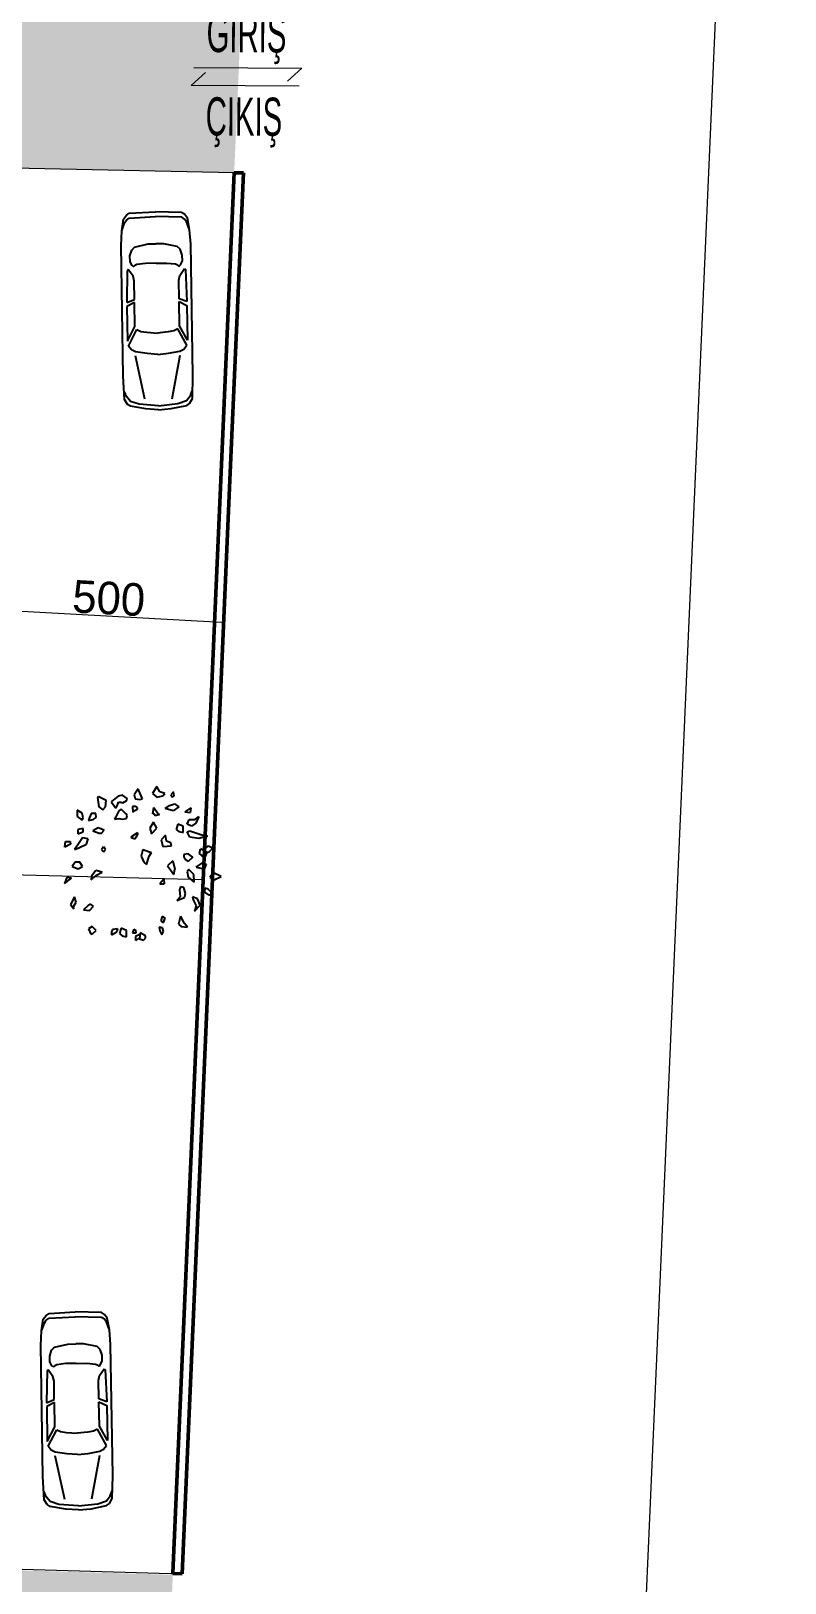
# Model space of a CAD drawing. Header units: centimetres. Extents: x 63871 to 181827, y -95930 to 42199.
# Drawn here: x 156580 to 158202, y 21646 to 24983 of the extents above; entities that cross this region are included whole.
import ezdxf

# ---------------------------------------------------------------- set-up
doc = ezdxf.new("R2010")
doc.units = ezdxf.units.CM
for name, color, linetype, lineweight in [('03_PARSEL_ALN_YENI', 40, 'Continuous', 0), ('A-AREA-IDEN', 7, 'Continuous', 9), ('ARA SINIRLAR', 225, 'Continuous', 15), ('ARM_Pen_No__252', 8, 'Continuous', 18), ('OLUK', 222, 'Continuous', 15), ('PARSEL SINIRI', 12, 'Continuous', 50)]:
    doc.layers.add(name, color=color, linetype=linetype, lineweight=lineweight)
for name, color, linetype in [('CAY', 94, 'Continuous'), ('Dıış Ölçü', 140, 'Continuous'), ('furn', 7, 'Continuous')]:
    doc.layers.add(name, color=color, linetype=linetype)
doc.styles.add('Arial', font='Arial.ttf', dxfattribs={"height": 250})
doc.styles.add('RomanS', font='')
doc.styles.get('RomanS').set_extended_font_data('Stylus BT')
doc.dimstyles.new('BÖYÜK', dxfattribs={"dimtxt": 70, "dimasz": 5, "dimexe": 5, "dimexo": 5, "dimgap": 2, "dimtad": 3, "dimdec": 0, "dimzin": 0, "dimdsep": 46, "dimtxsty": 'RomanS', "dimblk": 'DOT', "dimcen": 5, "dimadec": 0, "dimazin": 0, "dimtfac": 1, "dimtdec": 0, "dimtix": 1, "dimtofl": 0, "dimtmove": 1, "dimatfit": 0, "dimldrblk": 'DOT', "dimfxl": 10, "dimfxlon": 1, "dimtolj": 1, "dimtzin": 0, "dimarcsym": 0})
pattern_1 = [(45, (-177987.134, -15156.517), (0, 73.27889), [155.448, -51.816]), (135, (-177950.495, -15119.877), (7e-15, 73.27889), [155.448, -51.816])]

# ---------------------------------------------------------------- blocks, each defined once
blk = doc.blocks.new('02PCAR03')
at = {"color": 0, "linetype": 'ByBlock'}
for p, q in [((-197, 33), (-201, 30)), ((-185, 35), (-197, 33)), ((-193, 32), (-196, 30)), ((-185, 35), (-193, 32)), ((-170, 36), (-185, 35)), ((-35, 36), (-170, 36)), ((-11, 35), (-35, 36)), ((-14, 33), (-19, 35)), ((-9, 29), (-14, 33)), ((-6, 32), (-11, 35)), ((-4, 29), (-6, 32)), ((-203, 27), (-204, 0)), ((-201, 30), (-203, 27)), ((-198, 27), (-199, 0)), ((-196, 30), (-198, 27)), ((-168, 22), (-171, 8)), ((-165, 25), (-168, 22)), ((-159, 27), (-165, 25)), ((-153, 27), (-159, 27)), ((-149, 25), (-153, 27)), ((-151, 11), (-150, 20)), ((-150, 20), (-149, 22)), ((-148, 24), (-149, 25)), ((-149, 22), (-148, 23)), ((-148, 23), (-148, 24)), ((-145, 29), (-144, 30)), ((-138, 24), (-145, 29)), ((-144, 30), (-111, 31)), ((-133, 23), (-138, 24)), ((-114, 23), (-133, 23)), ((-111, 31), (-114, 23)), ((-111, 23), (-107, 31)), ((-86, 23), (-111, 23)), ((-107, 31), (-71, 31)), ((-71, 31), (-86, 23)), ((-66, 30), (-83, 21)), ((-83, 21), (-81, 17)), ((-81, 17), (-80, 11)), ((-62, 27), (-66, 30)), ((-60, 23), (-62, 27)), ((-58, 11), (-60, 23)), ((-11, 14), (-56, 23)), ((-6, 20), (-9, 29)), ((-4, 0), (-6, 20)), ((-1, 13), (-4, 29)), ((-203, -27), (-204, 0)), ((-198, -27), (-199, 0)), ((-171, 8), (-171, 0)), ((-171, -8), (-171, 0)), ((-151, 0), (-151, 11)), ((-151, 0), (-151, -11)), ((-80, 11), (-79, 0)), ((-80, -11), (-79, 0)), ((-57, 0), (-58, 11)), ((-57, 0), (-58, -11)), ((-4, 0), (-6, -20)), ((0, 0), (-1, 13)), ((0, 0), (-1, -13)), ((-168, -22), (-171, -8)), ((-151, -11), (-150, -20)), ((-81, -17), (-80, -11)), ((-58, -11), (-60, -23)), ((-11, -14), (-56, -23)), ((-1, -13), (-4, -29)), ((-201, -30), (-203, -27)), ((-197, -33), (-201, -30)), ((-196, -30), (-198, -27)), ((-193, -32), (-196, -30)), ((-165, -25), (-168, -22)), ((-159, -27), (-165, -25)), ((-153, -27), (-159, -27)), ((-149, -25), (-153, -27)), ((-150, -20), (-149, -22)), ((-149, -22), (-148, -23)), ((-148, -24), (-149, -25)), ((-148, -23), (-148, -24)), ((-138, -24), (-145, -29)), ((-145, -29), (-144, -30)), ((-144, -30), (-111, -31)), ((-133, -23), (-138, -24)), ((-114, -23), (-133, -23)), ((-111, -31), (-114, -23)), ((-86, -23), (-111, -23)), ((-111, -23), (-107, -31)), ((-107, -31), (-71, -31)), ((-71, -31), (-86, -23)), ((-83, -21), (-81, -17)), ((-66, -30), (-83, -21)), ((-62, -27), (-66, -30)), ((-60, -23), (-62, -27)), ((-9, -29), (-14, -33)), ((-6, -20), (-9, -29)), ((-4, -29), (-6, -32)), ((-185, -35), (-197, -33)), ((-185, -35), (-193, -32)), ((-170, -36), (-185, -35)), ((-35, -36), (-170, -36)), ((-11, -35), (-35, -36)), ((-14, -33), (-19, -35)), ((-6, -32), (-11, -35))]:
    blk.add_line(p, q, dxfattribs=at)
blk = doc.blocks.new('_Dot')
at = {"color": 0, "linetype": 'ByBlock', "lineweight": -2}
blk.add_line((-0.5, 0), (-1, 0), dxfattribs=at)
at = {"color": 0, "linetype": 'ByBlock', "const_width": 0.5}
blk.add_lwpolyline([(-0.25, 0, 1), (0.25, 0, 1)], format="xyb", close=True, dxfattribs=at)
blk = doc.blocks.new('*D123')
at = {"layer": 'Defpoints', "color": 0, "transparency": 16777216}
for p in [(66.8, 7555.8), (66.8, 7555.8), (565.5, 7528.1)]:
    blk.add_point(p, dxfattribs=at)
at = {"layer": 'Dıış Ölçü', "color": 0, "lineweight": -2, "transparency": 16777216}
for p, q in [((66.8, 7555.8), (66.5, 7550.8)), ((560.5, 7528.3), (71.8, 7555.5)), ((565.5, 7528.1), (565.3, 7523.1))]:
    blk.add_line(p, q, dxfattribs=at)
at = {"layer": 'Dıış Ölçü', "color": 0, "lineweight": -2, "transparency": 16777216, "xscale": 5, "yscale": 5, "zscale": 5}
for p, rotation in [((66.8, 7555.8), 176.8178627796597), ((565.5, 7528.1), 356.8178627796597)]:
    blk.add_blockref('_Dot', p, dxfattribs=dict(at, rotation=rotation))
at = {"layer": 'Dıış Ölçü', "color": 0, "transparency": 16777216, "insert": (318.3, 7580.6), "char_height": 70, "attachment_point": 5, "rotation": 356.8179, "style": 'RomanS'}
blk.add_mtext('\\A1;500', dxfattribs=at)
blk = doc.blocks.new('A$C5AA32782')
at = {"layer": 'CAY'}
for p, q in [((211.1, 882.5, 0), (201.2, 877.8, 0)), ((201.2, 877.8, 0), (211.1, 821.4, 0)), ((254.4, 859, 0), (211.1, 882.5, 0)), ((251, 821.4, 0), (254.4, 859, 0)), ((328.5, 887.1, 0), (288.5, 854.2, 0)), ((355.1, 891.8, 0), (328.5, 887.1, 0)), ((385, 873, 0), (355.1, 891.8, 0)), ((358.4, 844.8, 0), (381.7, 858.9, 0)), ((381.7, 858.9, 0), (385, 873, 0)), ((452.9, 931.4, 0), (426.3, 893.8, 0)), ((426.3, 893.8, 0), (432.9, 870.3, 0)), ((432.9, 870.3, 0), (462.9, 865.6, 0)), ((456.2, 922, 0), (452.9, 931.4, 0)), ((479.5, 870.3, 0), (456.2, 922, 0)), ((462.9, 865.6, 0), (479.5, 870.3, 0)), ((566, 945.5, 0), (539.4, 903.2, 0)), ((539.4, 903.2, 0), (566, 879.7, 0)), ((585.9, 912.6, 0), (566, 945.5, 0)), ((566, 879.7, 0), (602.6, 889.1, 0)), ((615.9, 903.2, 0), (585.9, 912.6, 0)), ((602.6, 889.1, 0), (615.9, 903.2, 0)), ((669.1, 912.6, 0), (652.5, 893.8, 0)), ((652.5, 893.8, 0), (662.4, 879.7, 0)), ((662.4, 879.7, 0), (672.4, 889.1, 0)), ((672.4, 889.1, 0), (669.1, 912.6, 0)), ((107, 781, 0), (77, 799.8, 0)), ((77, 799.8, 0), (77, 762.2, 0)), ((113.6, 752.8, 0), (107, 781, 0)), ((163.9, 778.9, 0), (152.9, 755.4, 0)), ((191.6, 778.9, 0), (163.9, 778.9, 0)), ((194, 755.2, 0), (191.6, 778.9, 0)), ((211.1, 821.4, 0), (234.4, 802.6, 0)), ((234.4, 802.6, 0), (251, 821.4, 0)), ((288.5, 854.2, 0), (288.5, 849.5, 0)), ((288.5, 849.5, 0), (315.2, 811.9, 0)), ((333.7, 796.5, 0), (313.8, 759, 0)), ((315.2, 811.9, 0), (325.1, 830.7, 0)), ((325.1, 830.7, 0), (331.8, 849.5, 0)), ((331.8, 849.5, 0), (345.1, 849.5, 0)), ((347, 805.9, 0), (333.7, 796.5, 0)), ((345.1, 849.5, 0), (358.4, 844.8, 0)), ((377, 777.7, 0), (347, 805.9, 0)), ((383.6, 768.3, 0), (377, 777.7, 0)), ((380.3, 749.6, 0), (383.6, 768.3, 0)), ((436.8, 821.9, 0), (416.8, 821.9, 0)), ((416.8, 821.9, 0), (420.1, 789, 0)), ((420.1, 789, 0), (440.1, 803.1, 0)), ((450.1, 807.8, 0), (436.8, 821.9, 0)), ((440.1, 803.1, 0), (450.1, 807.8, 0)), ((542.4, 778.7, 0), (549.1, 816.3, 0)), ((549.1, 778.7, 0), (542.4, 778.7, 0)), ((549.1, 816.3, 0), (575.7, 778.7, 0)), ((555.7, 764.6, 0), (549.1, 778.7, 0)), ((582.4, 774, 0), (555.7, 764.6, 0)), ((575.7, 778.7, 0), (582.4, 774, 0)), ((617.8, 810.6, 0), (644.5, 829.4, 0)), ((667.7, 796.5, 0), (617.8, 810.6, 0)), ((644.5, 829.4, 0), (674.4, 838.7, 0)), ((701, 820, 0), (667.7, 796.5, 0)), ((674.4, 838.7, 0), (701, 820, 0)), ((776.2, 813.8, 0), (739, 790.4, 0)), ((739, 790.4, 0), (772.2, 785.7, 0)), ((776.2, 813.8, 0), (772.2, 785.7, 0)), ((77, 762.2, 0), (107, 738.7, 0)), ((113.6, 687.1, 0), (80.3, 682.4, 0)), ((80.3, 682.4, 0), (80.3, 654.2, 0)), ((80.3, 654.2, 0), (113.6, 668.3, 0)), ((107, 738.7, 0), (113.6, 752.8, 0)), ((113.6, 668.3, 0), (113.6, 687.1, 0)), ((152.9, 755.4, 0), (147.3, 735.9, 0)), ((147.3, 735.9, 0), (175, 743.7, 0)), ((206.1, 691.9, 0), (172.9, 673.1, 0)), ((172.9, 673.1, 0), (212.8, 659, 0)), ((175, 743.7, 0), (194.4, 755.4, 0)), ((242.7, 677.8, 0), (206.1, 691.9, 0)), ((226.1, 659, 0), (242.7, 677.8, 0)), ((313.8, 759, 0), (307.1, 744.9, 0)), ((307.1, 744.9, 0), (333.7, 749.6, 0)), ((333.7, 749.6, 0), (353.7, 744.9, 0)), ((353.7, 744.9, 0), (380.3, 749.6, 0)), ((547, 726.4, 0), (523.7, 688.8, 0)), ((523.7, 688.8, 0), (533.7, 655.9, 0)), ((533.7, 655.9, 0), (566.9, 688.8, 0)), ((566.9, 688.8, 0), (547, 726.4, 0)), ((695, 715.3, 0), (685, 682.5, 0)), ((685, 682.5, 0), (701.6, 668.4, 0)), ((728.2, 701.2, 0), (695, 715.3, 0)), ((701.6, 668.4, 0), (728.2, 663.7, 0)), ((728.2, 663.7, 0), (728.2, 701.2, 0)), ((752.3, 715.2, 0), (765.6, 743.4, 0)), ((778.9, 701.1, 0), (752.3, 715.2, 0)), ((752.3, 668.3, 0), (768.9, 673, 0)), ((768.9, 635.4, 0), (752.3, 668.3, 0)), ((765.6, 743.4, 0), (802.2, 743.4, 0)), ((768.9, 673, 0), (842.1, 649.5, 0)), ((805.5, 719.9, 0), (778.9, 701.1, 0)), ((802.2, 743.4, 0), (825.4, 762.2, 0)), ((825.4, 762.2, 0), (805.5, 719.9, 0)), ((0.4, 572.3, 0), (5.9, 607.5, 0)), ((36.4, 591.8, 0), (0.4, 572.3, 0)), ((5.9, 607.5, 0), (33.6, 607.5, 0)), ((33.6, 607.5, 0), (36.4, 591.8, 0)), ((80.9, 587.7, 0), (60.9, 559.5, 0)), ((110.8, 630, 0), (80.9, 587.7, 0)), ((87.6, 568.9, 0), (134.1, 592.4, 0)), ((144.1, 625.3, 0), (110.8, 630, 0)), ((134.1, 592.4, 0), (144.1, 625.3, 0)), ((212.8, 659, 0), (226.1, 659, 0)), ((238.2, 576, 0), (227.1, 556.4, 0)), ((252.1, 560.3, 0), (238.2, 576, 0)), ((447.5, 660.3, 0), (407.6, 634.6, 0)), ((407.6, 634.6, 0), (430.9, 625.3, 0)), ((430.9, 625.3, 0), (447.5, 648.7, 0)), ((447.5, 660.3, 0), (447.5, 648.7, 0)), ((619.8, 646.7, 0), (593.2, 618.5, 0)), ((593.2, 618.5, 0), (603.2, 576.2, 0)), ((603.2, 576.2, 0), (656.4, 580.9, 0)), ((626.5, 609.1, 0), (619.8, 646.7, 0)), ((653.1, 599.7, 0), (626.5, 609.1, 0)), ((656.4, 580.9, 0), (653.1, 599.7, 0)), ((825.4, 626, 0), (768.9, 635.4, 0)), ((878.7, 640.1, 0), (825.4, 626, 0)), ((842.1, 649.5, 0), (878.7, 640.1, 0)), ((851.7, 554.1, 0), (885, 582.3, 0)), ((885, 582.3, 0), (911.6, 568.2, 0)), ((63.9, 482, 0), (47.2, 453.8, 0)), ((60.9, 559.5, 0), (87.6, 568.9, 0)), ((93.8, 482, 0), (63.9, 482, 0)), ((110.4, 453.8, 0), (93.8, 482, 0)), ((227.1, 556.4, 0), (238.2, 544.7, 0)), ((238.2, 544.7, 0), (252.1, 560.3, 0)), ((480.7, 559.5, 0), (469.6, 517.6, 0)), ((469.6, 517.6, 0), (486.2, 480, 0)), ((480.7, 559.5, 0), (532.8, 541.1, 0)), ((486.2, 480, 0), (502.9, 465.9, 0)), ((502.9, 465.9, 0), (519.5, 517.6, 0)), ((519.5, 517.6, 0), (532.8, 541.1, 0)), ((664, 488.3, 0), (631.4, 457.6, 0)), ((664, 488.3, 0), (678, 438.8, 0)), ((758.9, 532, 0), (732.3, 527.3, 0)), ((732.3, 527.3, 0), (732.3, 513.2, 0)), ((732.3, 513.2, 0), (745.6, 494.4, 0)), ((745.6, 494.4, 0), (758.9, 485, 0)), ((788.5, 511.1, 0), (758.9, 532, 0)), ((788.5, 511.1, 0), (758.9, 485, 0)), ((807.7, 450.2, 0), (846.9, 477.9, 0)), ((827.9, 533.9, 0), (835.1, 563.5, 0)), ((855.1, 511.8, 0), (827.9, 533.9, 0)), ((875, 540, 0), (835.1, 563.5, 0)), ((846.9, 477.9, 0), (870.2, 468.5, 0)), ((855.1, 511.8, 0), (865, 516.5, 0)), ((865, 516.5, 0), (875, 540, 0)), ((873.9, 540.7, 0), (888.3, 544.7, 0)), ((911.6, 568.2, 0), (888.3, 544.7, 0)), ((13.3, 387.6, 0), (0, 350, 0)), ((0, 350, 0), (43.2, 382.9, 0)), ((43.2, 382.9, 0), (13.3, 387.6, 0)), ((47.2, 453.8, 0), (83.8, 439.7, 0)), ((83.8, 439.7, 0), (110.4, 453.8, 0)), ((162.3, 372.1, 0), (192.8, 399.5, 0)), ((165.1, 395.5, 0), (162.3, 372.1, 0)), ((192.8, 430.8, 0), (165.1, 395.5, 0)), ((231.6, 419, 0), (192.8, 430.8, 0)), ((192.8, 399.5, 0), (231.6, 419, 0)), ((631.4, 457.6, 0), (651.4, 434.1, 0)), ((651.4, 434.1, 0), (671.4, 405.9, 0)), ((671.4, 405.9, 0), (678, 438.8, 0)), ((762.3, 435, 0), (752.8, 421.6, 0)), ((752.8, 421.6, 0), (759.9, 388.1, 0)), ((759.9, 388.1, 0), (795.4, 358, 0)), ((793.1, 404.9, 0), (762.3, 435, 0)), ((795.4, 358, 0), (793.1, 404.9, 0)), ((807.7, 450.2, 0), (856.9, 440.3, 0)), ((870.2, 468.5, 0), (856.9, 440.3, 0)), ((915.7, 415.1, 0), (891.6, 389.5, 0)), ((891.6, 389.5, 0), (918.8, 372.4, 0)), ((961, 393.8, 0), (915.7, 415.1, 0)), ((918.8, 372.4, 0), (961, 393.8, 0)), ((609.3, 376.3, 0), (585.9, 348.8, 0)), ((585.9, 348.8, 0), (612.6, 348.8, 0)), ((609.3, 376.3, 0), (612.6, 348.8, 0)), ((712.3, 330, 0), (705.7, 311.2, 0)), ((705.7, 311.2, 0), (709, 268.9, 0)), ((732.3, 325.3, 0), (712.3, 330, 0)), ((742.3, 287.7, 0), (732.3, 325.3, 0)), ((735.6, 264.2, 0), (742.3, 287.7, 0)), ((862, 320.6, 0), (858.7, 297.1, 0)), ((858.7, 297.1, 0), (885.3, 278.3, 0)), ((882, 315.9, 0), (862, 320.6, 0)), ((908.6, 287.7, 0), (882, 315.9, 0)), ((885.3, 278.3, 0), (908.6, 287.7, 0)), ((60.4, 268.9, 0), (37.1, 221.9, 0)), ((37.1, 221.9, 0), (57.1, 193.7, 0)), ((53.7, 207.8, 0), (70.4, 236, 0)), ((57.1, 193.7, 0), (53.7, 207.8, 0)), ((70.4, 236, 0), (60.4, 268.9, 0)), ((144.4, 214.7, 0), (116.7, 187.3, 0)), ((158.3, 222.5, 0), (144.4, 214.7, 0)), ((152.8, 183.4, 0), (177.7, 210.8, 0)), ((177.7, 210.8, 0), (158.3, 222.5, 0)), ((709, 268.9, 0), (689.1, 245.4, 0)), ((689.1, 245.4, 0), (735.6, 264.2, 0)), ((815.5, 254.8, 0), (785.5, 268.9, 0)), ((785.5, 268.9, 0), (788.8, 250.1, 0)), ((788.8, 250.1, 0), (808.8, 212.5, 0)), ((788.8, 250.1, 0), (808.8, 212.5, 0)), ((798.8, 179.6, 0), (832.1, 217.2, 0)), ((808.8, 212.5, 0), (798.8, 179.6, 0)), ((832.1, 217.2, 0), (815.5, 254.8, 0)), ((116.7, 187.3, 0), (152.8, 183.4, 0)), ((598.8, 147.3, 0), (591.7, 120.5, 0)), ((591.7, 120.5, 0), (608.3, 110.5, 0)), ((617.8, 137.2, 0), (598.8, 147.3, 0)), ((608.3, 110.5, 0), (617.8, 137.2, 0)), ((711.9, 149.9, 0), (699, 99.8, 0)), ((699, 99.8, 0), (715.7, 85.7, 0)), ((711.9, 149.9, 0), (729, 113.9, 0)), ((755.6, 81, 0), (729, 113.9, 0)), ((170.2, 85.7, 0), (146.9, 71.6, 0)), ((146.9, 71.6, 0), (160.2, 38.7, 0)), ((160.2, 38.7, 0), (173.5, 43.4, 0)), ((193.4, 62.2, 0), (170.2, 85.7, 0)), ((173.5, 43.4, 0), (193.4, 62.2, 0)), ((294.7, 67.6, 0), (288.1, 53.5, 0)), ((288.1, 53.5, 0), (288.1, 34.7, 0)), ((288.1, 34.7, 0), (321.3, 53.5, 0)), ((325.8, 72.5, 0), (294.7, 67.6, 0)), ((325.8, 72.5, 0), (321.3, 53.5, 0)), ((347.3, 75.1, 0), (337.3, 42.2, 0)), ((337.3, 42.2, 0), (354, 28.1, 0)), ((380.6, 61, 0), (347.3, 75.1, 0)), ((354, 28.1, 0), (380.6, 23.4, 0)), ((380.6, 23.4, 0), (380.6, 61, 0)), ((424.6, 70.4, 0), (418.1, 47.4, 0)), ((418.1, 47.4, 0), (440.3, 47.4, 0)), ((424.6, 70.4, 0), (437.5, 63.1, 0)), ((462.9, 36.2, 0), (435.8, 23.5, 0)), ((435.8, 23.5, 0), (435.8, 0, 0)), ((461.1, 15.9, 0), (435.8, 0, 0)), ((440.3, 47.4, 0), (437.5, 63.1, 0)), ((463.9, 47.9, 0), (460.6, 10.4, 0)), ((460.6, 10.4, 0), (483.9, 1, 0)), ((497.2, 29.2, 0), (463.9, 47.9, 0)), ((483.9, 1, 0), (497.2, 15.1, 0)), ((497.2, 15.1, 0), (497.2, 29.2, 0)), ((601.4, 77.9, 0), (581.4, 82.6, 0)), ((581.4, 82.6, 0), (584.8, 59.1, 0)), ((584.8, 59.1, 0), (598.1, 35.6, 0)), ((598.1, 35.6, 0), (608, 54.4, 0)), ((608, 54.4, 0), (601.4, 77.9, 0)), ((715.7, 85.7, 0), (755.6, 81, 0))]:
    blk.add_line(p, q, dxfattribs=at)
blk = doc.blocks.new('yerleşim planı')
at = {"layer": 'ARM_Pen_No__252'}
h = blk.add_hatch(dxfattribs=at)
h.set_pattern_fill('AR-HBONE', color=256, scale=0.51)
h.set_pattern_definition(pattern_1)
h.paths.add_polyline_path([(-2142.3, 12350.5), (-6158, 12350.5), (-5113.2, 15429.3), (-2007, 15429.3)], flags=16)
h.paths.add_polyline_path([(-2155.4, 12050.8), (-2289.2, 9006.5), (-7230.4, 9111), (-6232.7, 12050.8)], flags=16)
h.paths.add_polyline_path([(-1994, 15726.3), (-2007, 15429.3), (-5113.2, 15429.3), (-2392.4, 23446.1), (-2901.1, 23669.6), (-7833, 9123.7), (-10553.5, 9181.3), (-10718.9, 8734.6), (588.1, 8496), (607.9, 8945.3), (-1738.2, 8994.9), (-1127.8, 22890.2), (-1668.8, 23128), (-1971, 15726.3)])
h = blk.add_hatch(dxfattribs=at)
h.set_pattern_fill('AR-HBONE', color=256, scale=0.51)
h.set_pattern_definition(pattern_1)
h.paths.add_polyline_path([(-11399.7, 5829.4), (-11341.1, 5424.6), (438.6, 5081.3), (456.1, 5480.9)])
at = {"layer": '03_PARSEL_ALN_YENI'}
blk.add_line((1552.9, 7221.1), (1772.8, 12216), dxfattribs=at)
at = {"layer": '03_PARSEL_ALN_YENI', "lineweight": 0}
for p, q in [((1552.9, 7221.1), (1772.8, 12216)), ((1333.9, 2226.1), (1552.9, 7221.1))]:
    blk.add_line(p, q, dxfattribs=at)
at = {"layer": 'A-AREA-IDEN'}
for p, q in [((495.7, 8683.2), (526.7, 8710.8)), ((501.2, 8721.8), (733.6, 8720.3)), ((733.6, 8720.3), (702.5, 8692.7)), ((728.1, 8681.7), (495.7, 8683.2))]:
    blk.add_line(p, q, dxfattribs=at)
at = {"layer": 'ARA SINIRLAR'}
for p, q in [((588.1, 8495.6), (-10718.9, 8734.6)), ((-11257.1, 7281.6), (521.3, 6975.9))]:
    blk.add_line(p, q, dxfattribs=at)
blk.add_lwpolyline([(-11419.5, 5830), (476.1, 5483.3)], dxfattribs=at)
at = {"layer": 'PARSEL SINIRI'}
for p, q in [((608.1, 8495.1), (588.1, 8495.6)), ((541.2, 6975.4), (541.3, 6975.4))]:
    blk.add_line(p, q, dxfattribs=at)
for points in [[(456.2, 5484.1), (509.1, 6698), (559, 7835.6), (588.1, 8496)], [(476.1, 5483.3), (529.1, 6697.1), (579, 7834.7), (608.1, 8495.1)], [(456.2, 5483.8), (476.1, 5483.3)]]:
    blk.add_lwpolyline(points, dxfattribs=at)
at = {"layer": 'CAY', "xscale": 0.3501001178103892, "yscale": 0.3501001178103892, "zscale": 0.3501001178103892}
blk.add_blockref('A$C5AA32782', (223.3, 6844.8, 0), dxfattribs=at)
at = {"layer": 'furn', "linetype": 'Continuous', "xscale": 2.086125961570064, "yscale": 2.086125961570064, "zscale": 2.086125961570064, "rotation": 270.9296038315418}
for p in [(425.5, 7986.1), (253, 5620.5)]:
    blk.add_blockref('02PCAR03', p, dxfattribs=at)
at = {"layer": 'A-AREA-IDEN', "style": 'Arial', "width": 0.55}
for s, p in [('GİRİŞ', (528.5, 8755.2)), ('ÇIKIŞ', (526.5, 8575.9))]:
    blk.add_text(s, height=82.06, rotation=359.6271, dxfattribs=at).set_placement(p)
at = {"layer": 'Dıış Ölçü'}
dim = blk.add_aligned_dim(p1=(565.5397, 7528.0643), p2=(66.7857, 7555.793), distance=0, dimstyle='BÖYÜK', dxfattribs=at)
dim.commit()
dim.dimension.update_dxf_attribs({"geometry": '*D123', "text_midpoint": (318.3147, 7580.6368)})

msp = doc.modelspace()

# ---------------------------------------------------------------- block references
at = {"layer": 'OLUK'}
msp.add_blockref('yerleşim planı', (156428.8, 16182.6), dxfattribs=at)

doc.saveas('drawing.dxf')
